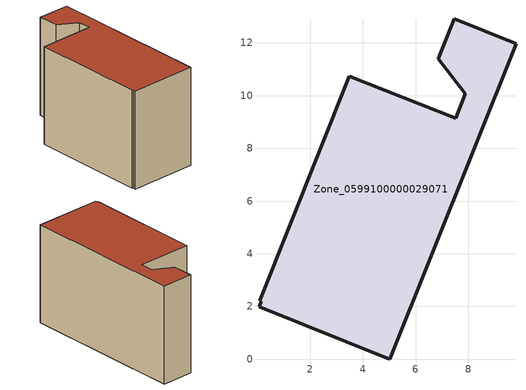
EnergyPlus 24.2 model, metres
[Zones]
Zone_0599100000029071
 floor ground (C_G): 7.52,9.13 7.89,10.06 6.86,11.39 7.46,12.91 9.81,11.97 5.02,0 0.06,1.98 0.14,2.2 0.09,2.22 3.49,10.74 z0.33
 wall outside (C_F): 5.02,0 9.81,11.97 7.46,12.91 6.86,11.39 7.89,10.06 7.52,9.13 3.49,10.74 0.09,2.22 0.14,2.2 0.06,1.98 5.02,0 z0.33:8.15
 roof outside (C_R): 0.09,2.22 0.14,2.2 0.06,1.98 5.02,0 9.81,11.97 7.46,12.91 6.86,11.39 7.89,10.06 7.52,9.13 3.49,10.74 z8.15
[BUILDING]
Pand.0599100000029071: North Axis=0; Terrain=City; Loads Convergence Tolerance Value=0.04; Temperature Convergence Tolerance Value=0.4; Solar Distribution=FullExterior; Maximum Number of Warmup Days=25; Minimum Number of Warmup Days=1
[Site:Location]
Rotterdam.The.Hague.AP_ZH_NLD Design_Conditions: Latitude=51.96; Longitude=4.45; Time Zone=1; Elevation=-4.5
[SITE:GROUNDTEMPERATURE:BUILDINGSURFACE]
18, 18, 18, 18, 18, 18, 18, 18, 18, 18, 18, 18
[MATERIAL] Thermal Absorptance=0.9; Solar Absorptance=0.7; Visible Absorptance=0.7
Name | Roughness | Thickness | Conductivity | Density | Specific Heat
G.TI.1975-1991 | MediumSmooth | 0.15 | 0.288461 | 540 | 1210
F.TI.1975-1991 | Rough | 0.3 | 0.230769 | 1920 | 840
R.TI.1975-1991 | MediumRough | 0.2 | 0.153846 | 1500 | 1000
[CONSTRUCTION]
C_G: G.TI.1975-1991
C_F: F.TI.1975-1991
C_R: R.TI.1975-1991
[ZONE]
Zone_0599100000029071: Type=1; Multiplier=1; Ceiling Height=Autocalculate; Volume=Autocalculate; Floor Area=autocalculate; Part of Total Floor Area=Yes
[ZONEINFILTRATION:DESIGNFLOWRATE]
Infil_Zone_0599100000029071: Zone or ZoneList or Space or SpaceList=Zone_0599100000029071; Schedule=AlwaysOn; Design Flow Rate Calculation Method=Flow/Area; Flow Rate per Floor Area=0.003; Constant Term Coefficient=1; Temperature Term Coefficient=0; Velocity Term Coefficient=0; Velocity Squared Term Coefficient=0
[HVACTEMPLATE:ZONE:IDEALLOADSAIRSYSTEM]
Zone_0599100000029071: Maximum Heating Supply Air Temperature=50; Minimum Cooling Supply Air Temperature=13; Maximum Heating Supply Air Humidity Ratio=0.0156; Minimum Cooling Supply Air Humidity Ratio=0.0077; Heating Limit=NoLimit; Cooling Limit=NoLimit; Dehumidification Control Type=ConstantSensibleHeatRatio; Cooling Sensible Heat Ratio=0.7; Dehumidification Setpoint=60; Humidification Control Type=None; Humidification Setpoint=30; Outdoor Air Method=None; Outdoor Air Flow Rate per Person=0.00944; Outdoor Air Flow Rate per Zone Floor Area=0; Outdoor Air Flow Rate per Zone=0; Demand Controlled Ventilation Type=None; Outdoor Air Economizer Type=NoEconomizer; Heat Recovery Type=None; Sensible Heat Recovery Effectiveness=0.7; Latent Heat Recovery Effectiveness=0.65
[ZONECONTROL:THERMOSTAT]
ThermostatControl_Zone_0599100000029071: Zone or ZoneList=Zone_0599100000029071; Control Type Schedule=DualSetpointControlType; Control 1=Thermostat_Zone_0599100000029071; Temperature Difference Between Cutout And Setpoint=0
[THERMOSTATSETPOINT:DUALSETPOINT]
Thermostat_Zone_0599100000029071: Heating Setpoint Temperature Schedule=HeatingSetpoint_Zone_0599100000029071; Cooling Setpoint Temperature Schedule=CoolingSetpoint_Zone_0599100000029071
[SCHEDULE:COMPACT]
HeatingSetpoint_Zone_0599100000029071: Through: 12/31, For: AllDays, Until: 24:00, 21
CoolingSetpoint_Zone_0599100000029071: Through: 12/31, For: AllDays, Until: 24:00, 24
DualSetpointControlType: Through: 12/31, For: AllDays, Until: 24:00, 4
AlwaysOn: Through: 12/31, For: AllDays, Until: 24:00, 1
